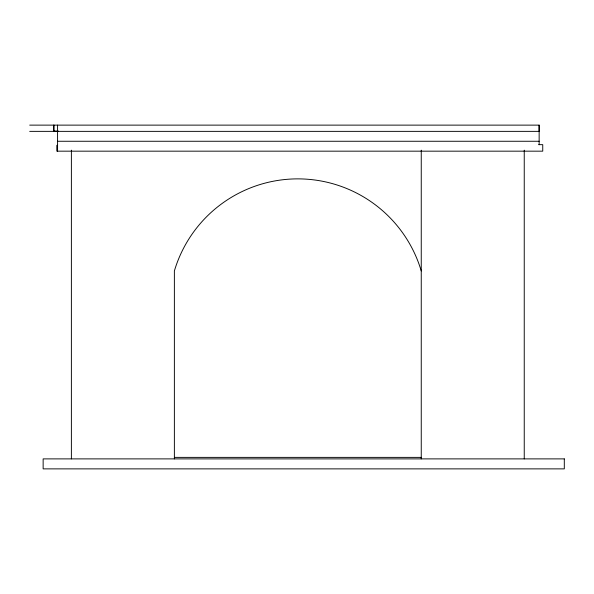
<?xml version="1.0" encoding="UTF-8"?>
<svg xmlns="http://www.w3.org/2000/svg" width="594" height="594" viewBox="0 0 594 594"><rect width="100%" height="100%" fill="white"/><g stroke="black" fill="none" stroke-linecap="round" stroke-linejoin="round"><path stroke-width="0.89" d="M29.7 125.126L539.144 125.126L539.144 144.661M58.331 131.074L53.579 131.074L53.579 125.126M29.7 131.363L539.144 131.363L539.137 125.126M57.566 141.261L539.144 141.261M538.654 144.661L542.745 144.661L542.745 151.166L56.89 151.166L56.89 145.307L57.38 145.307L57.38 151.166M174.376 457.38L421.25 457.38M524.242 150.163L524.242 458.887M421.25 150.185L421.25 458.887M174.376 458.887L174.376 270.946A128.779 128.779 0 0 1 421.25 270.946M71.384 150.163L71.384 458.887M57.573 125.126L57.581 151.166M54.076 125.126L54.076 131.074M564.3 458.887L43.139 458.887L43.139 468.874L564.3 468.874L564.3 458.887"/></g></svg>
